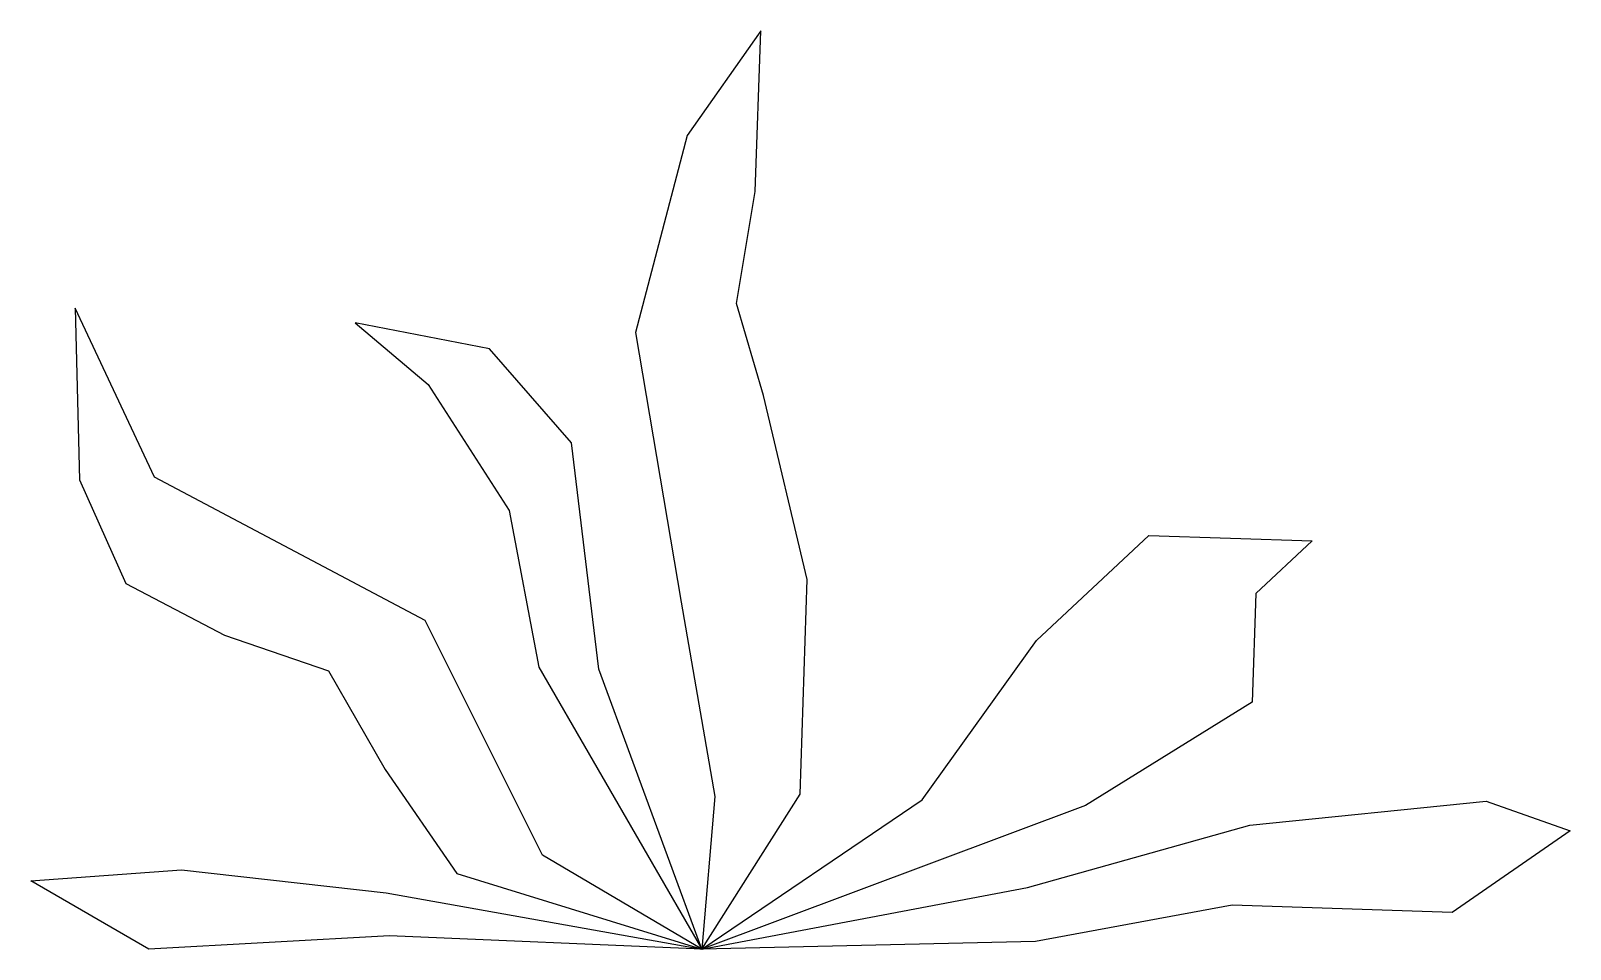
# Model space of a CAD drawing. Header units: millimetres. Extents: x 444.787 to 445.679, y 2610.981 to 2611.514.
import ezdxf

# ---------------------------------------------------------------- set-up
doc = ezdxf.new("R2010")
doc.units = ezdxf.units.MM
doc.header["$LTSCALE"] = 10
doc.layers.add('Vegetais', color=94, linetype='Continuous')

msp = doc.modelspace()

# ---------------------------------------------------------------- linework, layer by layer
at = {"layer": 'Vegetais'}
for p, q in [((445.20984, 2611.51385), (445.16714, 2611.4531)), ((445.2067, 2611.42064), (445.20984, 2611.51385)), ((445.16714, 2611.4531), (445.13718, 2611.33901)), ((445.19578, 2611.35567), (445.2067, 2611.42064)), ((444.81245, 2611.35302), (444.8149, 2611.25341)), ((444.85853, 2611.25508), (444.81245, 2611.35302)), ((445.21144, 2611.30231), (445.19578, 2611.35567)), ((444.97476, 2611.34448), (445.01708, 2611.30886)), ((445.05263, 2611.32944), (444.97476, 2611.34448)), ((445.13718, 2611.33901), (445.16383, 2611.18254)), ((445.10017, 2611.27493), (445.05263, 2611.32944)), ((445.01708, 2611.30886), (445.06399, 2611.23566)), ((445.23684, 2611.19564), (445.21144, 2611.30231)), ((445.11607, 2611.14373), (445.10017, 2611.27493)), ((444.8149, 2611.25341), (444.84193, 2611.19338)), ((445.0154, 2611.17197), (444.85853, 2611.25508)), ((445.06399, 2611.23566), (445.08126, 2611.1449)), ((445.36974, 2611.16034), (445.43492, 2611.22127)), ((445.43492, 2611.22127), (445.5295, 2611.21808)), ((445.5295, 2611.21808), (445.49691, 2611.18762)), ((444.84193, 2611.19338), (444.89896, 2611.16347)), ((445.23265, 2611.07133), (445.23684, 2611.19564)), ((445.49691, 2611.18762), (445.49479, 2611.12456)), ((445.16383, 2611.18254), (445.18329, 2611.06992)), ((445.08339, 2611.03595), (445.0154, 2611.17197)), ((444.89896, 2611.16347), (444.95924, 2611.1428)), ((445.3035, 2611.06788), (445.36974, 2611.16034)), ((444.95924, 2611.1428), (444.99217, 2611.08565)), ((445.08126, 2611.1449), (445.17564, 2610.98136)), ((445.17564, 2610.98136), (445.11607, 2611.14373)), ((445.49479, 2611.12456), (445.39808, 2611.06469)), ((444.99217, 2611.08565), (445.03371, 2611.0252)), ((445.17564, 2610.98136), (445.23265, 2611.07133)), ((445.18329, 2611.06992), (445.17564, 2610.98136)), ((445.17564, 2610.98136), (445.3035, 2611.06788)), ((445.39808, 2611.06469), (445.17564, 2610.98136)), ((445.4934, 2611.05327), (445.63035, 2611.06729)), ((445.63035, 2611.06729), (445.67908, 2611.05008)), ((445.36444, 2611.01713), (445.4934, 2611.05327)), ((445.67908, 2611.05008), (445.61071, 2611.00262)), ((445.17564, 2610.98136), (445.08339, 2611.03595)), ((444.78674, 2611.02102), (444.87406, 2611.02743)), ((444.87406, 2611.02743), (444.99269, 2611.01409)), ((444.85511, 2610.98145), (444.78674, 2611.02102)), ((445.03371, 2611.0252), (445.17564, 2610.98136)), ((444.99269, 2611.01409), (445.17564, 2610.98136)), ((445.17564, 2610.98136), (445.36444, 2611.01713)), ((445.48311, 2611.00692), (445.36918, 2610.98591)), ((445.61071, 2611.00262), (445.48311, 2611.00692)), ((444.99472, 2610.98917), (444.85511, 2610.98145)), ((445.17564, 2610.98136), (444.99472, 2610.98917)), ((445.36918, 2610.98591), (445.17564, 2610.98136))]:
    msp.add_line(p, q, dxfattribs=at)

doc.saveas('drawing.dxf')
